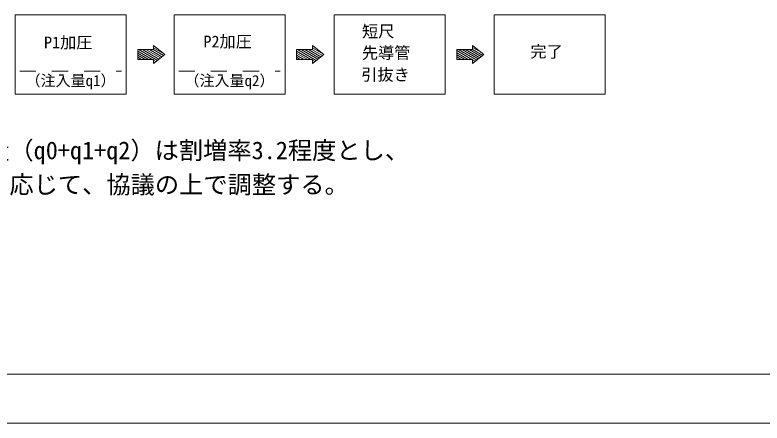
# Model space of a CAD drawing. Units: millimetres on the paper. Extents: x 35 to 806, y 25 to 569.
# Drawn here: x 225.9 to 505.3, y 24.8 to 177.6 of the extents above; entities that cross this region are included whole.
import ezdxf
from ezdxf.enums import TextEntityAlignment as Align

# ---------------------------------------------------------------- set-up
doc = ezdxf.new("R2010")
doc.units = ezdxf.units.MM
doc.linetypes.add('DASHED_SPACED', pattern=[12, 6, -6])
for name, color, linetype, lineweight in [('1外形線', 7, 'Continuous', 13), ('3隠れ線', 2, 'DASHED_SPACED', 13), ('6寸法線', 2, 'Continuous', 13), ('7 枠・タイトル', 7, 'Continuous', 13), ('DEFPOINTS_2', 7, 'Continuous', 13)]:
    doc.layers.add(name, color=color, linetype=linetype, lineweight=lineweight)
doc.styles.add('ＭＳ ゴシック', font='')
doc.styles.get('ＭＳ ゴシック').set_extended_font_data('MS Gothic')

msp = doc.modelspace()

# ---------------------------------------------------------------- hatches: boundary and pattern name
at = {"layer": '7 枠・タイトル'}
h = msp.add_hatch(dxfattribs=at)
h.set_pattern_fill('USER', color=2, style=0, pattern_type=2)
h.set_pattern_definition([(330, (271.904, 160.914), (0.33333, 0.57735), [])])
h.paths.add_polyline_path([(277.762, 159.395), (282.014, 162.736), (277.762, 166.078), (277.762, 164.559), (271.851, 164.559), (271.851, 160.914), (277.762, 160.914)])
h = msp.add_hatch(dxfattribs=at)
h.set_pattern_fill('USER', color=2, style=0, pattern_type=2)
h.set_pattern_definition([(330, (331.288, 160.914), (0.33333, 0.57735), [])])
h.paths.add_polyline_path([(337.185, 159.395), (341.437, 162.736), (337.185, 166.078), (337.185, 164.559), (331.274, 164.559), (331.274, 160.914), (337.185, 160.914)])
h = msp.add_hatch(dxfattribs=at)
h.set_pattern_fill('USER', color=2, style=0, pattern_type=2)
h.set_pattern_definition([(330, (391.438, 160.914), (0.33333, 0.57735), [])])
h.paths.add_polyline_path([(397.026, 159.395), (401.278, 162.736), (397.026, 166.078), (397.026, 164.559), (391.115, 164.559), (391.115, 160.914), (397.026, 160.914)])

# ---------------------------------------------------------------- linework, layer by layer
at = {"layer": '3隠れ線'}
for p, q in [((227.778, 156.449), (265.744, 156.449)), ((287.201, 156.449), (325.167, 156.449))]:
    msp.add_line(p, q, dxfattribs=at)
at = {"layer": '6寸法線'}
for p, q in [((277.762, 166.078), (277.762, 164.559)), ((277.762, 166.078), (282.014, 162.736)), ((337.185, 166.078), (341.437, 162.736)), ((337.185, 166.078), (337.185, 164.559)), ((397.026, 166.078), (397.026, 164.559)), ((397.026, 166.078), (401.278, 162.736)), ((271.851, 164.559), (271.851, 160.914)), ((277.762, 164.559), (271.851, 164.559)), ((282.014, 162.736), (277.762, 159.395)), ((337.185, 164.559), (331.274, 164.559)), ((331.274, 164.559), (331.274, 160.914)), ((341.437, 162.736), (337.185, 159.395)), ((391.115, 164.559), (391.115, 160.914)), ((397.026, 164.559), (391.115, 164.559)), ((401.278, 162.736), (397.026, 159.395)), ((277.762, 160.914), (271.851, 160.914)), ((277.762, 160.914), (277.762, 159.395)), ((337.185, 160.914), (331.274, 160.914)), ((337.185, 160.914), (337.185, 159.395)), ((397.026, 160.914), (391.115, 160.914)), ((397.026, 160.914), (397.026, 159.395))]:
    msp.add_line(p, q, dxfattribs=at)
for points in [[(225.991, 177.551), (267.531, 177.551), (267.531, 147.922), (225.991, 147.922)], [(285.414, 177.551), (326.954, 177.551), (326.954, 147.922), (285.414, 147.922)], [(345.255, 177.551), (386.795, 177.551), (386.795, 147.922), (345.255, 147.922)], [(405.096, 177.551), (446.636, 177.551), (446.636, 147.922), (405.096, 147.922)]]:
    msp.add_lwpolyline(points, close=True, dxfattribs=at)
at = {"layer": '7 枠・タイトル'}
msp.add_line((53.375, 43.083), (787.625, 43.083), dxfattribs=at)
at = {"layer": '7 枠・タイトル', "color": 2}
for points in [[(277.762, 159.395), (282.014, 162.736), (277.762, 166.078), (277.762, 164.559), (271.851, 164.559), (271.851, 160.914), (277.762, 160.914)], [(337.185, 159.395), (341.437, 162.736), (337.185, 166.078), (337.185, 164.559), (331.274, 164.559), (331.274, 160.914), (337.185, 160.914)], [(397.026, 159.395), (401.278, 162.736), (397.026, 166.078), (397.026, 164.559), (391.115, 164.559), (391.115, 160.914), (397.026, 160.914)]]:
    msp.add_lwpolyline(points, close=True, dxfattribs=at)
at = {"layer": 'DEFPOINTS_2'}
msp.add_line((35.042, 24.75), (805.958, 24.75), dxfattribs=at)

# ---------------------------------------------------------------- texts
at = {"layer": '1外形線', "style": 'ＭＳ ゴシック'}
for s, p in [('（注入量q1）', (246.731, 149.678)), ('（注入量q2）', (306.154, 149.678))]:
    msp.add_text(s, height=4.114, dxfattribs=at).set_placement(p, align=Align.BOTTOM_CENTER)
at = {"layer": '6寸法線', "color": 7, "style": 'ＭＳ ゴシック'}
for s, height, p in [('短尺', 4.431, (355.749, 167.87)), ('P1加圧', 4.431, (236.791, 163.709)), ('P2加圧', 4.431, (296.414, 164.034)), ('先導管', 4.431, (355.657, 159.819)), ('完了', 4.431, (418.687, 160.283)), ('引抜き', 4.431, (355.424, 151.647)), ('注入量（q0+q1+q2）は割増率3.2程度とし、', 6.646, (196.679, 121.534)), ('必要に応じて、協議の上で調整する。', 6.646, (196.679, 108.719))]:
    msp.add_text(s, height=height, dxfattribs=at).set_placement(p, align=Align.BOTTOM_LEFT)

doc.saveas('drawing.dxf')
